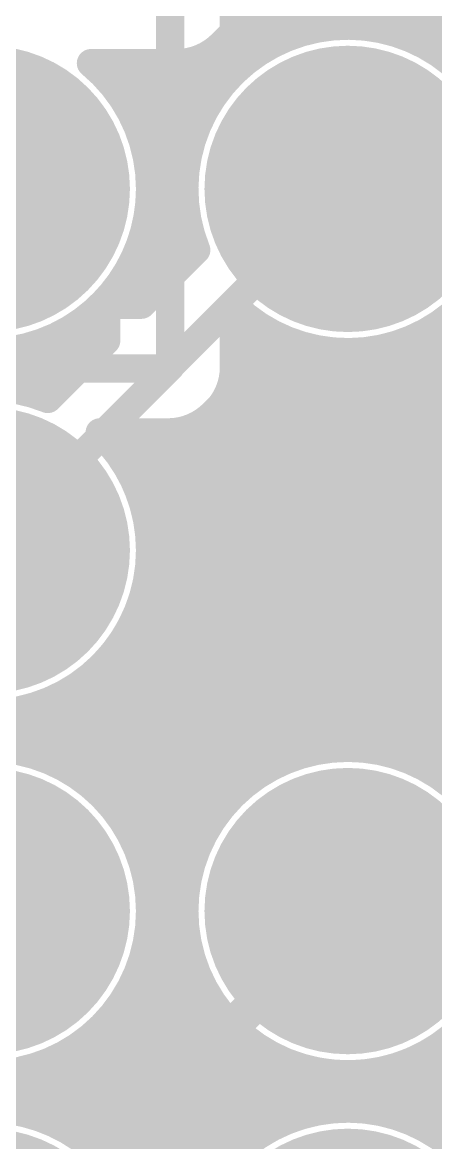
# Model space of a CAD drawing. Header units: millimetres. Extents: x 0.11 to 5.67, y 0.55 to 4.24.
# Drawn here: x 3.78 to 3.8944, y 2.4734 to 2.784 of the extents above; entities that cross this region are included whole.
import ezdxf

# ---------------------------------------------------------------- set-up
doc = ezdxf.new("R2010")
doc.units = ezdxf.units.MM
doc.header["$MEASUREMENT"] = 0
for name, color, linetype in [('BottomLayer', 5, 'Continuous'), ('BottomSolder', 6, 'Continuous'), ('InternalPlane1', 76, 'Continuous'), ('InternalPlane2', 16, 'Continuous'), ('MultiLayer', 9, 'Continuous'), ('PadHoleLayer', 156, 'Continuous'), ('TopLayer', 1, 'Continuous'), ('TopSolder', 216, 'Continuous')]:
    doc.layers.add(name, color=color, linetype=linetype)

# ---------------------------------------------------------------- blocks, each defined once
blk = doc.blocks.new('NANOPINEO_CORE_1')
at = {"layer": 'BottomLayer', "const_width": 0.0315}
for points in [[(-0.7185, -0.19606, 1), (-0.68701, -0.19606, 1)], [(-0.6185, -0.19606, 1), (-0.58701, -0.19606, 1)], [(-0.7185, -0.29606, 1), (-0.68701, -0.29606, 1)], [(-0.6185, -0.29606, 1), (-0.58701, -0.29606, 1)], [(-0.7185, -0.39626, 1), (-0.68701, -0.39626, 1)], [(-0.6185, -0.39626, 1), (-0.58701, -0.39626, 1)]]:
    blk.add_lwpolyline(points, format="xyb", close=True, dxfattribs=at)
at = {"layer": 'BottomSolder', "const_width": 0.03346}
for points in [[(-0.71949, -0.19606, 1), (-0.68602, -0.19606, 1)], [(-0.61949, -0.19606, 1), (-0.58602, -0.19606, 1)], [(-0.71949, -0.29606, 1), (-0.68602, -0.29606, 1)], [(-0.61949, -0.29606, 1), (-0.58602, -0.29606, 1)], [(-0.71949, -0.39626, 1), (-0.68602, -0.39626, 1)], [(-0.61949, -0.39626, 1), (-0.58602, -0.39626, 1)]]:
    blk.add_lwpolyline(points, format="xyb", close=True, dxfattribs=at)
at = {"layer": 'InternalPlane1'}
for points, const_width in [([(-0.7226, -0.09606, 1), (-0.68291, -0.09606, 1)], 0.03968), ([(-0.6226, -0.09606, 1), (-0.58291, -0.09606, 1)], 0.03968), ([(-0.7226, -0.19606, 1), (-0.68291, -0.19606, 1)], 0.03968), ([(-0.6226, -0.19606, 1), (-0.58291, -0.19606, 1)], 0.03968), ([(-0.72805, -0.25221, 1), (-0.72215, -0.25221, 1)], 0.00591), ([(-0.68337, -0.25221, 1), (-0.67746, -0.25221, 1)], 0.00591), ([(-0.6226, -0.29606, 1), (-0.58291, -0.29606, 1)], 0.03968), ([(-0.66186, -0.27372, 1), (-0.65595, -0.27372, 1)], 0.00591), ([(-0.66186, -0.3184, 1), (-0.65595, -0.3184, 1)], 0.00591), ([(-0.72805, -0.33991, 1), (-0.72215, -0.33991, 1)], 0.00591), ([(-0.68337, -0.33991, 1), (-0.67746, -0.33991, 1)], 0.00591), ([(-0.7226, -0.39626, 1), (-0.68291, -0.39626, 1)], 0.03968), ([(-0.6226, -0.39626, 1), (-0.58291, -0.39626, 1)], 0.03968)]:
    blk.add_lwpolyline(points, format="xyb", close=True, dxfattribs=dict(at, const_width=const_width))
at = {"layer": 'InternalPlane1', "const_width": 0.01181}
for points in [[(-0.7251, -0.25221, -0.240079), (-0.68041, -0.25221)], [(-0.65891, -0.27372, -0.240079), (-0.65891, -0.3184)], [(-0.68041, -0.33991, -0.240079), (-0.7251, -0.33991)]]:
    blk.add_lwpolyline(points, format="xyb", dxfattribs=at)
at = {"layer": 'InternalPlane2', "const_width": 0.03968}
for points in [[(-0.7226, -0.09606, 1), (-0.68291, -0.09606, 1)], [(-0.6226, -0.09606, 1), (-0.58291, -0.09606, 1)], [(-0.7226, -0.19606, 1), (-0.68291, -0.19606, 1)], [(-0.6226, -0.19606, 1), (-0.58291, -0.19606, 1)], [(-0.7226, -0.29606, 1), (-0.68291, -0.29606, 1)], [(-0.6226, -0.29606, 1), (-0.58291, -0.29606, 1)], [(-0.7226, -0.39626, 1), (-0.68291, -0.39626, 1)], [(-0.6226, -0.39626, 1), (-0.58291, -0.39626, 1)]]:
    blk.add_lwpolyline(points, format="xyb", close=True, dxfattribs=at)
at = {"layer": 'MultiLayer', "const_width": 0.0315}
for points in [[(-0.7185, -0.19606, 1), (-0.68701, -0.19606, 1)], [(-0.6185, -0.19606, 1), (-0.58701, -0.19606, 1)], [(-0.7185, -0.29606, 1), (-0.68701, -0.29606, 1)], [(-0.6185, -0.29606, 1), (-0.58701, -0.29606, 1)], [(-0.7185, -0.39626, 1), (-0.68701, -0.39626, 1)], [(-0.6185, -0.39626, 1), (-0.58701, -0.39626, 1)]]:
    blk.add_lwpolyline(points, format="xyb", close=True, dxfattribs=at)
at = {"layer": 'PadHoleLayer', "const_width": 0.01969}
for points in [[(-0.7126, -0.19606, 1), (-0.69291, -0.19606, 1)], [(-0.6126, -0.19606, 1), (-0.59291, -0.19606, 1)], [(-0.7126, -0.29606, 1), (-0.69291, -0.29606, 1)], [(-0.6126, -0.29606, 1), (-0.59291, -0.29606, 1)], [(-0.7126, -0.39626, 1), (-0.69291, -0.39626, 1)], [(-0.6126, -0.39626, 1), (-0.59291, -0.39626, 1)]]:
    blk.add_lwpolyline(points, format="xyb", close=True, dxfattribs=at)
at = {"layer": 'TopLayer', "const_width": 0.0315}
for points in [[(-0.7185, -0.19606, 1), (-0.68701, -0.19606, 1)], [(-0.6185, -0.19606, 1), (-0.58701, -0.19606, 1)], [(-0.7185, -0.29606, 1), (-0.68701, -0.29606, 1)], [(-0.6185, -0.29606, 1), (-0.58701, -0.29606, 1)], [(-0.7185, -0.39626, 1), (-0.68701, -0.39626, 1)], [(-0.6185, -0.39626, 1), (-0.58701, -0.39626, 1)]]:
    blk.add_lwpolyline(points, format="xyb", close=True, dxfattribs=at)
at = {"layer": 'TopSolder', "const_width": 0.03346}
for points in [[(-0.71949, -0.19606, 1), (-0.68602, -0.19606, 1)], [(-0.61949, -0.19606, 1), (-0.58602, -0.19606, 1)], [(-0.71949, -0.29606, 1), (-0.68602, -0.29606, 1)], [(-0.61949, -0.29606, 1), (-0.58602, -0.29606, 1)], [(-0.71949, -0.39626, 1), (-0.68602, -0.39626, 1)], [(-0.61949, -0.39626, 1), (-0.58602, -0.39626, 1)]]:
    blk.add_lwpolyline(points, format="xyb", close=True, dxfattribs=at)

msp = doc.modelspace()

# ---------------------------------------------------------------- linework, layer by layer
at = {"layer": 'BottomLayer'}
for points, const_width in [([(3.82087, 2.68839), (3.82087, 2.86909)], 0.00787), ([(3.83858, 2.77032), (3.83858, 2.80527)], 0.00787), ([(3.83858, 2.78641), (4.39943, 2.78641)], 0.00787), ([(3.83858, 2.77854), (3.85033, 2.77854)], 0.00787), ([(3.88983, 2.77854), (4.39899, 2.77854)], 0.00787), ([(3.80315, 2.69572), (3.80315, 2.70687)], 0.00787), ([(3.83858, 2.68839), (3.83858, 2.70527)], 0.00787), ([(3.79469, 2.6998), (3.80315, 2.6998)], 0.00787), ([(3.83858, 2.6998), (3.84546, 2.6998)], 0.00787), ([(3.89469, 2.6998), (4.06309, 2.6998)], 0.00787), ([(3.78701, 2.67959), (3.80315, 2.69572)], 0.00787), ([(3.31196, 2.69192), (3.79935, 2.69192)], 0.00787), ([(3.83858, 2.69192), (4.06253, 2.69192)], 0.00787), ([(3.77008, 2.6376), (3.82087, 2.68839)], 0.00787), ([(3.31983, 2.68405), (3.79147, 2.68405)], 0.00787), ([(3.83804, 2.68405), (4.06347, 2.68405)], 0.00787), ([(3.87008, 2.6376), (3.87008, 2.67697)], 0.01969), ([(3.8337, 2.67617), (3.8504, 2.67617)], 0.00787), ([(3.88976, 2.67617), (4.06602, 2.67617)], 0.00787), ([(3.81207, 2.65453), (3.83339, 2.67586)], 0.00787), ([(3.82584, 2.6683), (3.83954, 2.6683)], 0.00787), ([(3.81796, 2.66043), (3.83328, 2.66043)], 0.00787), ([(3.81281, 2.65255), (3.82944, 2.65255)], 0.00787), ([(3.8148, 2.64468), (3.82735, 2.64468)], 0.00787), ([(3.83071, 2.6376), (3.87008, 2.6376)], 0.01969), ([(3.87008, 2.6376), (3.90945, 2.6376)], 0.01969), ([(3.87008, 2.59823), (3.87008, 2.6376)], 0.01969), ([(3.81535, 2.6368), (3.82678, 2.6368)], 0.00787), ([(3.81452, 2.62893), (3.82765, 2.62893)], 0.00787), ([(3.81222, 2.62106), (3.83006, 2.62106)], 0.00787), ([(3.80821, 2.61318), (3.83431, 2.61318)], 0.00787), ([(3.80182, 2.60531), (3.84122, 2.60531)], 0.00787), ([(3.79098, 2.59743), (3.85388, 2.59743)], 0.00787), ([(3.88628, 2.59743), (4.06055, 2.59743)], 0.00787), ([(3.41658, 2.58956), (4.06055, 2.58956)], 0.00787), ([(3.78038, 2.58169), (3.85978, 2.58169)], 0.00787), ([(3.88038, 2.58169), (4.06055, 2.58169)], 0.00787), ([(3.79725, 2.57381), (3.8429, 2.57381)], 0.00787), ([(3.89725, 2.57381), (4.06055, 2.57381)], 0.00787), ([(3.80539, 2.56594), (3.83477, 2.56594)], 0.00787), ([(3.81046, 2.55806), (3.82969, 2.55806)], 0.00787), ([(3.81357, 2.55019), (3.82659, 2.55019)], 0.00787), ([(3.81511, 2.54232), (3.82505, 2.54232)], 0.00787), ([(3.81524, 2.53444), (3.82491, 2.53444)], 0.00787), ([(3.81399, 2.52657), (3.82617, 2.52657)], 0.00787), ([(3.81122, 2.51869), (3.82894, 2.51869)], 0.00787), ([(3.80659, 2.51082), (3.83357, 2.51082)], 0.00787), ([(3.79922, 2.50295), (3.84094, 2.50295)], 0.00787), ([(3.78562, 2.49507), (3.85454, 2.49507)], 0.00787), ([(3.88562, 2.49507), (5.1827, 2.49507)], 0.00787), ([(3.4891, 2.4872), (5.17483, 2.4872)], 0.00787), ([(3.78765, 2.47932), (3.8525, 2.47932)], 0.00787), ([(3.88765, 2.47932), (4.40377, 2.47932)], 0.00787), ([(3.80014, 2.47145), (3.84001, 2.47145)], 0.00787)]:
    msp.add_lwpolyline(points, dxfattribs=dict(at, const_width=const_width))
for points, const_width in [([(3.83661, 2.78641, 1), (3.84055, 2.78641, 1)], 0.00394), ([(3.83661, 2.77854, 1), (3.84055, 2.77854, 1)], 0.00394), ([(3.84836, 2.77854, 1), (3.8523, 2.77854, 1)], 0.00394), ([(3.88786, 2.77854, 1), (3.8918, 2.77854, 1)], 0.00394), ([(3.83661, 2.77032, 1), (3.84055, 2.77032, 1)], 0.00394), ([(3.83661, 2.77032, 1), (3.84055, 2.77032, 1)], 0.00394), ([(3.80118, 2.70687, 1), (3.80512, 2.70687, 1)], 0.00394), ([(3.80118, 2.70687, 1), (3.80512, 2.70687, 1)], 0.00394), ([(3.83661, 2.70527, 1), (3.84055, 2.70527, 1)], 0.00394), ([(3.83661, 2.70527, 1), (3.84055, 2.70527, 1)], 0.00394), ([(3.79273, 2.6998, 1), (3.79666, 2.6998, 1)], 0.00394), ([(3.80118, 2.6998, 1), (3.80512, 2.6998, 1)], 0.00394), ([(3.83661, 2.6998, 1), (3.84055, 2.6998, 1)], 0.00394), ([(3.84349, 2.6998, 1), (3.84743, 2.6998, 1)], 0.00394), ([(3.89273, 2.6998, 1), (3.89666, 2.6998, 1)], 0.00394), ([(3.80118, 2.69572, 1), (3.80512, 2.69572, 1)], 0.00394), ([(3.80118, 2.69572, 1), (3.80512, 2.69572, 1)], 0.00394), ([(3.79738, 2.69192, 1), (3.80132, 2.69192, 1)], 0.00394), ([(3.83661, 2.69192, 1), (3.84055, 2.69192, 1)], 0.00394), ([(3.8189, 2.68839, 1), (3.82283, 2.68839, 1)], 0.00394), ([(3.8189, 2.68839, 1), (3.82283, 2.68839, 1)], 0.00394), ([(3.83661, 2.68839, 1), (3.84055, 2.68839, 1)], 0.00394), ([(3.83661, 2.68839, 1), (3.84055, 2.68839, 1)], 0.00394), ([(3.83661, 2.68839, 1), (3.84055, 2.68839, 1)], 0.00394), ([(3.7895, 2.68405, 1), (3.79344, 2.68405, 1)], 0.00394), ([(3.83607, 2.68405, 1), (3.84001, 2.68405, 1)], 0.00394), ([(3.86516, 2.67697, 1), (3.875, 2.67697, 1)], 0.00984), ([(3.78504, 2.67959, 1), (3.78898, 2.67959, 1)], 0.00394), ([(3.78504, 2.67959, 1), (3.78898, 2.67959, 1)], 0.00394), ([(3.91339, 2.6376, 1), (3.82677, 2.6376, 1)], 0.00787), ([(3.83173, 2.67617, 1), (3.83567, 2.67617, 1)], 0.00394), ([(3.84843, 2.67617, 1), (3.85236, 2.67617, 1)], 0.00394), ([(3.88779, 2.67617, 1), (3.89173, 2.67617, 1)], 0.00394), ([(3.83143, 2.67586, 1), (3.83536, 2.67586, 1)], 0.00394), ([(3.83143, 2.67586, 1), (3.83536, 2.67586, 1)], 0.00394), ([(3.83143, 2.67586, 1), (3.83536, 2.67586, 1)], 0.00394), ([(3.82387, 2.6683, 1), (3.8278, 2.6683, 1)], 0.00394), ([(3.83757, 2.6683, 1), (3.8415, 2.6683, 1)], 0.00394), ([(3.81599, 2.66043, 1), (3.81993, 2.66043, 1)], 0.00394), ([(3.83131, 2.66043, 1), (3.83525, 2.66043, 1)], 0.00394), ([(3.8101, 2.65453, 1), (3.81404, 2.65453, 1)], 0.00394), ([(3.8101, 2.65453, 1), (3.81404, 2.65453, 1)], 0.00394), ([(3.81085, 2.65255, 1), (3.81478, 2.65255, 1)], 0.00394), ([(3.82747, 2.65255, 1), (3.8314, 2.65255, 1)], 0.00394), ([(3.81283, 2.64468, 1), (3.81677, 2.64468, 1)], 0.00394), ([(3.82579, 2.6376, 1), (3.83563, 2.6376, 1)], 0.00984), ([(3.82539, 2.64468, 1), (3.82932, 2.64468, 1)], 0.00394), ([(3.86516, 2.6376, 1), (3.875, 2.6376, 1)], 0.00984), ([(3.86516, 2.6376, 1), (3.875, 2.6376, 1)], 0.00984), ([(3.86516, 2.6376, 1), (3.875, 2.6376, 1)], 0.00984), ([(3.86516, 2.6376, 1), (3.875, 2.6376, 1)], 0.00984), ([(3.81338, 2.6368, 1), (3.81732, 2.6368, 1)], 0.00394), ([(3.81339, 2.6376, 1), (3.81732, 2.6376, 1)], 0.00394), ([(3.81339, 2.6376, 1), (3.81732, 2.6376, 1)], 0.00394), ([(3.8248, 2.6376, 1), (3.82874, 2.6376, 1)], 0.00394), ([(3.82481, 2.6368, 1), (3.82875, 2.6368, 1)], 0.00394), ([(3.81255, 2.62893, 1), (3.81649, 2.62893, 1)], 0.00394), ([(3.82568, 2.62893, 1), (3.82962, 2.62893, 1)], 0.00394), ([(3.81026, 2.62106, 1), (3.81419, 2.62106, 1)], 0.00394), ([(3.82809, 2.62106, 1), (3.83202, 2.62106, 1)], 0.00394), ([(3.80624, 2.61318, 1), (3.81017, 2.61318, 1)], 0.00394), ([(3.83234, 2.61318, 1), (3.83628, 2.61318, 1)], 0.00394), ([(3.79985, 2.60531, 1), (3.80378, 2.60531, 1)], 0.00394), ([(3.83925, 2.60531, 1), (3.84319, 2.60531, 1)], 0.00394), ([(3.86516, 2.59823, 1), (3.875, 2.59823, 1)], 0.00984), ([(3.78901, 2.59743, 1), (3.79294, 2.59743, 1)], 0.00394), ([(3.85191, 2.59743, 1), (3.85585, 2.59743, 1)], 0.00394), ([(3.88431, 2.59743, 1), (3.88824, 2.59743, 1)], 0.00394), ([(3.81535, 2.5376, 1), (3.7248, 2.5376, 1)], 0.00787), ([(3.91535, 2.5376, 1), (3.8248, 2.5376, 1)], 0.00787), ([(3.77841, 2.58169, 1), (3.78235, 2.58169, 1)], 0.00394), ([(3.85781, 2.58169, 1), (3.86174, 2.58169, 1)], 0.00394), ([(3.87841, 2.58169, 1), (3.88235, 2.58169, 1)], 0.00394), ([(3.79528, 2.57381, 1), (3.79922, 2.57381, 1)], 0.00394), ([(3.84094, 2.57381, 1), (3.84487, 2.57381, 1)], 0.00394), ([(3.89528, 2.57381, 1), (3.89922, 2.57381, 1)], 0.00394), ([(3.80342, 2.56594, 1), (3.80736, 2.56594, 1)], 0.00394), ([(3.8328, 2.56594, 1), (3.83674, 2.56594, 1)], 0.00394), ([(3.8085, 2.55806, 1), (3.81243, 2.55806, 1)], 0.00394), ([(3.82772, 2.55806, 1), (3.83166, 2.55806, 1)], 0.00394), ([(3.8116, 2.55019, 1), (3.81554, 2.55019, 1)], 0.00394), ([(3.82462, 2.55019, 1), (3.82856, 2.55019, 1)], 0.00394), ([(3.81314, 2.54232, 1), (3.81708, 2.54232, 1)], 0.00394), ([(3.82308, 2.54232, 1), (3.82702, 2.54232, 1)], 0.00394), ([(3.81339, 2.5376, 1), (3.81732, 2.5376, 1)], 0.00394), ([(3.82283, 2.5376, 1), (3.82677, 2.5376, 1)], 0.00394), ([(3.81328, 2.53444, 1), (3.81721, 2.53444, 1)], 0.00394), ([(3.82294, 2.53444, 1), (3.82688, 2.53444, 1)], 0.00394), ([(3.81202, 2.52657, 1), (3.81596, 2.52657, 1)], 0.00394), ([(3.8242, 2.52657, 1), (3.82814, 2.52657, 1)], 0.00394), ([(3.80925, 2.51869, 1), (3.81319, 2.51869, 1)], 0.00394), ([(3.82697, 2.51869, 1), (3.83091, 2.51869, 1)], 0.00394), ([(3.80462, 2.51082, 1), (3.80855, 2.51082, 1)], 0.00394), ([(3.8316, 2.51082, 1), (3.83554, 2.51082, 1)], 0.00394), ([(3.79725, 2.50295, 1), (3.80119, 2.50295, 1)], 0.00394), ([(3.83897, 2.50295, 1), (3.84291, 2.50295, 1)], 0.00394), ([(3.78365, 2.49507, 1), (3.78758, 2.49507, 1)], 0.00394), ([(3.85257, 2.49507, 1), (3.85651, 2.49507, 1)], 0.00394), ([(3.88365, 2.49507, 1), (3.88758, 2.49507, 1)], 0.00394), ([(3.91535, 2.4376, 1), (3.8248, 2.4376, 1)], 0.00787), ([(3.78568, 2.47932, 1), (3.78962, 2.47932, 1)], 0.00394), ([(3.85054, 2.47932, 1), (3.85447, 2.47932, 1)], 0.00394), ([(3.88568, 2.47932, 1), (3.88962, 2.47932, 1)], 0.00394), ([(3.79818, 2.47145, 1), (3.80211, 2.47145, 1)], 0.00394), ([(3.83804, 2.47145, 1), (3.84198, 2.47145, 1)], 0.00394)]:
    msp.add_lwpolyline(points, format="xyb", close=True, dxfattribs=dict(at, const_width=const_width))
at = {"layer": 'BottomLayer', "const_width": 0.00787}
for points in [[(3.83858, 2.77032, -0.662384), (3.91535, 2.7378)], [(3.80315, 2.70687, -0.83086), (3.72809, 2.75473)], [(3.91535, 2.7378, -0.662384), (3.83858, 2.70527)], [(3.83858, 2.68839, -0.198912), (3.83339, 2.67586)], [(3.83858, 2.68839, -0.198912), (3.83339, 2.67586)], [(3.81535, 2.6376, -3.269031), (3.78701, 2.67959)], [(3.81207, 2.65453, -0.096132), (3.81535, 2.6376)], [(3.72828, 2.42019, -1.219658), (3.81535, 2.4376)]]:
    msp.add_lwpolyline(points, format="xyb", dxfattribs=at)
at = {"layer": 'TopLayer'}
for points, const_width in [([(3.83517, 2.77783), (3.85314, 2.79581)], 0.00787), ([(3.84375, 2.78641), (3.98591, 2.78641)], 0.00787), ([(3.83587, 2.77854), (3.85033, 2.77854)], 0.00787), ([(3.88983, 2.77854), (3.99378, 2.77854)], 0.00787), ([(3.79899, 2.77264), (3.82264, 2.77264)], 0.00787), ([(3.80122, 2.77066), (3.83894, 2.77066)], 0.00787), ([(3.80783, 2.76279), (3.83233, 2.76279)], 0.00787), ([(3.81199, 2.75491), (3.82816, 2.75491)], 0.00787), ([(3.8144, 2.74704), (3.82576, 2.74704)], 0.00787), ([(3.81533, 2.73917), (3.82482, 2.73917)], 0.00787), ([(3.82028, 2.68799), (3.87008, 2.7378)], 0.00787), ([(3.81488, 2.73129), (3.82527, 2.73129)], 0.00787), ([(3.81301, 2.72342), (3.82715, 2.72342)], 0.00787), ([(3.81294, 2.70571), (3.82809, 2.72086)], 0.00787), ([(3.80951, 2.71554), (3.82277, 2.71554)], 0.00787), ([(3.80388, 2.70767), (3.8149, 2.70767)], 0.00787), ([(3.80202, 2.70571), (3.81294, 2.70571)], 0.00787), ([(3.89469, 2.6998), (4.06309, 2.6998)], 0.00787), ([(3.8328, 2.67546), (3.85314, 2.69581)], 0.00787), ([(3.84926, 2.69192), (4.06253, 2.69192)], 0.00787), ([(3.7372, 2.68799), (3.82028, 2.68799)], 0.00787), ([(3.84139, 2.68405), (4.06347, 2.68405)], 0.00787), ([(3.87008, 2.6376), (3.87008, 2.67697)], 0.01969), ([(3.83351, 2.67617), (3.8504, 2.67617)], 0.00787), ([(3.88976, 2.67617), (4.06602, 2.67617)], 0.00787), ([(3.80142, 2.67028), (3.82028, 2.67028)], 0.00787), ([(3.80335, 2.6683), (3.83954, 2.6683)], 0.00787), ([(3.80918, 2.66043), (3.83328, 2.66043)], 0.00787), ([(3.81281, 2.65255), (3.82944, 2.65255)], 0.00787), ([(3.8148, 2.64468), (3.82735, 2.64468)], 0.00787), ([(3.83071, 2.6376), (3.87008, 2.6376)], 0.01969), ([(3.87008, 2.6376), (3.90945, 2.6376)], 0.01969), ([(3.81535, 2.6368), (3.82678, 2.6368)], 0.00787), ([(3.81452, 2.62893), (3.82765, 2.62893)], 0.00787), ([(3.81222, 2.62106), (3.83006, 2.62106)], 0.00787), ([(3.80821, 2.61318), (3.83431, 2.61318)], 0.00787), ([(3.80371, 2.60728), (3.83915, 2.60728)], 0.00787), ([(3.74705, 2.58858), (3.96555, 2.58858)], 0.00984), ([(3.81988, 2.4874), (3.87008, 2.5376)], 0.00984), ([(3.83858, 2.47966), (3.85415, 2.49522)], 0.00787), ([(3.88562, 2.49507), (3.98622, 2.49507)], 0.00787), ([(3.81988, 2.41535), (3.81988, 2.4874)], 0.00984), ([(3.84613, 2.4872), (3.98622, 2.4872)], 0.00787), ([(3.83858, 2.47012), (3.83858, 2.47966)], 0.00787), ([(3.83858, 2.47932), (3.8525, 2.47932)], 0.00787), ([(3.88765, 2.47932), (3.98622, 2.47932)], 0.00787)]:
    msp.add_lwpolyline(points, dxfattribs=dict(at, const_width=const_width))
for points, const_width in [([(3.84178, 2.78641, 1), (3.84572, 2.78641, 1)], 0.00394), ([(3.83391, 2.77854, 1), (3.83784, 2.77854, 1)], 0.00394), ([(3.84836, 2.77854, 1), (3.8523, 2.77854, 1)], 0.00394), ([(3.88786, 2.77854, 1), (3.8918, 2.77854, 1)], 0.00394), ([(3.8332, 2.77783, 1), (3.83713, 2.77783, 1)], 0.00394), ([(3.8332, 2.77783, 1), (3.83713, 2.77783, 1)], 0.00394), ([(3.8332, 2.77783, 1), (3.83713, 2.77783, 1)], 0.00394), ([(3.79702, 2.77264, 1), (3.80096, 2.77264, 1)], 0.00394), ([(3.79702, 2.77264, 1), (3.80096, 2.77264, 1)], 0.00394), ([(3.82067, 2.77264, 1), (3.82461, 2.77264, 1)], 0.00394), ([(3.82067, 2.77264, 1), (3.82461, 2.77264, 1)], 0.00394), ([(3.82067, 2.77264, 1), (3.82461, 2.77264, 1)], 0.00394), ([(3.79925, 2.77066, 1), (3.80319, 2.77066, 1)], 0.00394), ([(3.83697, 2.77066, 1), (3.84091, 2.77066, 1)], 0.00394), ([(3.80586, 2.76279, 1), (3.8098, 2.76279, 1)], 0.00394), ([(3.83036, 2.76279, 1), (3.83429, 2.76279, 1)], 0.00394), ([(3.81002, 2.75491, 1), (3.81396, 2.75491, 1)], 0.00394), ([(3.8262, 2.75491, 1), (3.83013, 2.75491, 1)], 0.00394), ([(3.81243, 2.74704, 1), (3.81637, 2.74704, 1)], 0.00394), ([(3.82379, 2.74704, 1), (3.82773, 2.74704, 1)], 0.00394), ([(3.81336, 2.73917, 1), (3.8173, 2.73917, 1)], 0.00394), ([(3.82286, 2.73917, 1), (3.82679, 2.73917, 1)], 0.00394), ([(3.81339, 2.7378, 1), (3.81732, 2.7378, 1)], 0.00394), ([(3.81339, 2.7378, 1), (3.81732, 2.7378, 1)], 0.00394), ([(3.86811, 2.7378, 1), (3.87205, 2.7378, 1)], 0.00394), ([(3.81292, 2.73129, 1), (3.81685, 2.73129, 1)], 0.00394), ([(3.8233, 2.73129, 1), (3.82724, 2.73129, 1)], 0.00394), ([(3.81104, 2.72342, 1), (3.81498, 2.72342, 1)], 0.00394), ([(3.82518, 2.72342, 1), (3.82912, 2.72342, 1)], 0.00394), ([(3.82612, 2.72086, 1), (3.83006, 2.72086, 1)], 0.00394), ([(3.82612, 2.72086, 1), (3.83006, 2.72086, 1)], 0.00394), ([(3.80754, 2.71554, 1), (3.81148, 2.71554, 1)], 0.00394), ([(3.8208, 2.71554, 1), (3.82474, 2.71554, 1)], 0.00394), ([(3.80191, 2.70767, 1), (3.80585, 2.70767, 1)], 0.00394), ([(3.81293, 2.70767, 1), (3.81687, 2.70767, 1)], 0.00394), ([(3.80005, 2.70571, 1), (3.80399, 2.70571, 1)], 0.00394), ([(3.80005, 2.70571, 1), (3.80399, 2.70571, 1)], 0.00394), ([(3.81097, 2.70571, 1), (3.81491, 2.70571, 1)], 0.00394), ([(3.81097, 2.70571, 1), (3.81491, 2.70571, 1)], 0.00394), ([(3.89273, 2.6998, 1), (3.89666, 2.6998, 1)], 0.00394), ([(3.85118, 2.69581, 1), (3.85511, 2.69581, 1)], 0.00394), ([(3.85118, 2.69581, 1), (3.85511, 2.69581, 1)], 0.00394), ([(3.84729, 2.69192, 1), (3.85123, 2.69192, 1)], 0.00394), ([(3.81831, 2.68799, 1), (3.82224, 2.68799, 1)], 0.00394), ([(3.81831, 2.68799, 1), (3.82224, 2.68799, 1)], 0.00394), ([(3.83942, 2.68405, 1), (3.84335, 2.68405, 1)], 0.00394), ([(3.86516, 2.67697, 1), (3.875, 2.67697, 1)], 0.00984), ([(3.83154, 2.67617, 1), (3.83548, 2.67617, 1)], 0.00394), ([(3.84843, 2.67617, 1), (3.85236, 2.67617, 1)], 0.00394), ([(3.88779, 2.67617, 1), (3.89173, 2.67617, 1)], 0.00394), ([(3.83083, 2.67546, 1), (3.83477, 2.67546, 1)], 0.00394), ([(3.83083, 2.67546, 1), (3.83477, 2.67546, 1)], 0.00394), ([(3.83083, 2.67546, 1), (3.83477, 2.67546, 1)], 0.00394), ([(3.79945, 2.67028, 1), (3.80339, 2.67028, 1)], 0.00394), ([(3.79945, 2.67028, 1), (3.80339, 2.67028, 1)], 0.00394), ([(3.81831, 2.67028, 1), (3.82224, 2.67028, 1)], 0.00394), ([(3.81831, 2.67028, 1), (3.82224, 2.67028, 1)], 0.00394), ([(3.81831, 2.67028, 1), (3.82224, 2.67028, 1)], 0.00394), ([(3.80139, 2.6683, 1), (3.80532, 2.6683, 1)], 0.00394), ([(3.83757, 2.6683, 1), (3.8415, 2.6683, 1)], 0.00394), ([(3.80721, 2.66043, 1), (3.81115, 2.66043, 1)], 0.00394), ([(3.83131, 2.66043, 1), (3.83525, 2.66043, 1)], 0.00394), ([(3.81085, 2.65255, 1), (3.81478, 2.65255, 1)], 0.00394), ([(3.82747, 2.65255, 1), (3.8314, 2.65255, 1)], 0.00394), ([(3.81283, 2.64468, 1), (3.81677, 2.64468, 1)], 0.00394), ([(3.82579, 2.6376, 1), (3.83563, 2.6376, 1)], 0.00984), ([(3.82539, 2.64468, 1), (3.82932, 2.64468, 1)], 0.00394), ([(3.86516, 2.6376, 1), (3.875, 2.6376, 1)], 0.00984), ([(3.86516, 2.6376, 1), (3.875, 2.6376, 1)], 0.00984), ([(3.86516, 2.6376, 1), (3.875, 2.6376, 1)], 0.00984), ([(3.81338, 2.6368, 1), (3.81732, 2.6368, 1)], 0.00394), ([(3.81339, 2.6376, 1), (3.81732, 2.6376, 1)], 0.00394), ([(3.81339, 2.6376, 1), (3.81732, 2.6376, 1)], 0.00394), ([(3.82481, 2.6368, 1), (3.82875, 2.6368, 1)], 0.00394), ([(3.81255, 2.62893, 1), (3.81649, 2.62893, 1)], 0.00394), ([(3.82568, 2.62893, 1), (3.82962, 2.62893, 1)], 0.00394), ([(3.81026, 2.62106, 1), (3.81419, 2.62106, 1)], 0.00394), ([(3.82809, 2.62106, 1), (3.83202, 2.62106, 1)], 0.00394), ([(3.80624, 2.61318, 1), (3.81017, 2.61318, 1)], 0.00394), ([(3.83234, 2.61318, 1), (3.83628, 2.61318, 1)], 0.00394), ([(3.80174, 2.60728, 1), (3.80568, 2.60728, 1)], 0.00394), ([(3.80174, 2.60728, 1), (3.80568, 2.60728, 1)], 0.00394), ([(3.83718, 2.60728, 1), (3.84112, 2.60728, 1)], 0.00394), ([(3.83718, 2.60728, 1), (3.84112, 2.60728, 1)], 0.00394), ([(3.86762, 2.5376, 1), (3.87254, 2.5376, 1)], 0.00492), ([(3.85218, 2.49522, 1), (3.85611, 2.49522, 1)], 0.00394), ([(3.85218, 2.49522, 1), (3.85611, 2.49522, 1)], 0.00394), ([(3.88365, 2.49507, 1), (3.88758, 2.49507, 1)], 0.00394), ([(3.81742, 2.4874, 1), (3.82234, 2.4874, 1)], 0.00492), ([(3.81742, 2.4874, 1), (3.82234, 2.4874, 1)], 0.00492), ([(3.84416, 2.4872, 1), (3.84809, 2.4872, 1)], 0.00394), ([(3.83661, 2.47966, 1), (3.84055, 2.47966, 1)], 0.00394), ([(3.83661, 2.47966, 1), (3.84055, 2.47966, 1)], 0.00394), ([(3.83661, 2.47932, 1), (3.84055, 2.47932, 1)], 0.00394), ([(3.85054, 2.47932, 1), (3.85447, 2.47932, 1)], 0.00394), ([(3.88568, 2.47932, 1), (3.88962, 2.47932, 1)], 0.00394), ([(3.83661, 2.47012, 1), (3.84055, 2.47012, 1)], 0.00394), ([(3.83661, 2.47012, 1), (3.84055, 2.47012, 1)], 0.00394)]:
    msp.add_lwpolyline(points, format="xyb", close=True, dxfattribs=dict(at, const_width=const_width))
at = {"layer": 'TopLayer', "const_width": 0.00787}
for points in [[(3.82809, 2.72086, -1.212712), (3.91535, 2.7378)], [(3.83517, 2.77783, -0.198912), (3.82264, 2.77264)], [(3.83517, 2.77783, -0.198912), (3.82264, 2.77264)], [(3.79899, 2.77264, -0.223135), (3.81535, 2.7378)], [(3.81535, 2.7378, -0.199499), (3.80202, 2.70571)], [(3.91535, 2.7378, -0.53151), (3.85314, 2.69581)], [(3.83915, 2.60728, -1.488539), (3.91339, 2.6376)], [(3.8328, 2.67546, -0.198912), (3.82028, 2.67028)], [(3.8328, 2.67546, -0.198912), (3.82028, 2.67028)], [(3.80142, 2.67028, -0.204353), (3.81535, 2.6376)], [(3.81535, 2.6376, -0.185491), (3.80371, 2.60728)], [(3.91535, 2.5376, -0.523921), (3.85415, 2.49522)], [(3.83858, 2.47012, -0.662384), (3.91535, 2.4376)]]:
    msp.add_lwpolyline(points, format="xyb", dxfattribs=at)

# ---------------------------------------------------------------- block references
at = {"rotation": 180}
msp.add_blockref('NANOPINEO_CORE_1', (3.16732, 2.34154), dxfattribs=at)

doc.saveas('drawing.dxf')
